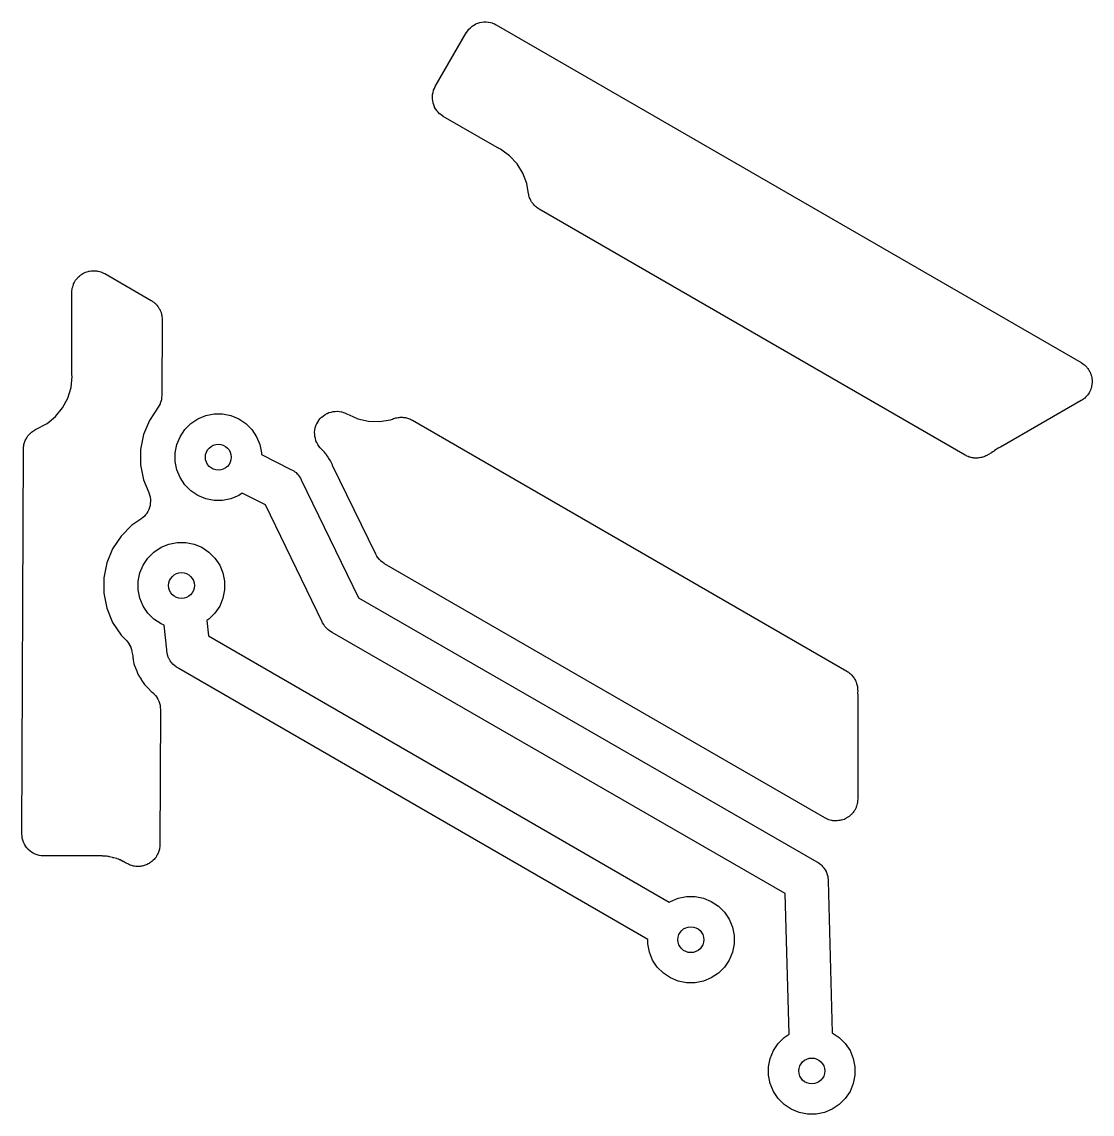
# Model space of a CAD drawing. Extents: x 3.53 to 7.52, y -4.86 to -3.59.
# Drawn here: x 7.277 to 7.521, y -4.3567 to -4.1077 of the extents above; entities that cross this region are included whole.
import ezdxf

# ---------------------------------------------------------------- set-up
doc = ezdxf.new("R2010")
doc.units = 0
doc.header["$MEASUREMENT"] = 0
doc.layers.add('BLACK', color=7, linetype='CONTINUOUS')

msp = doc.modelspace()

# ---------------------------------------------------------------- linework, layer by layer
at = {"layer": 'BLACK', "linetype": 'CONTINUOUS'}
for p, q in [((7.37836, -4.11018), (7.37864, -4.10979)), ((7.37864, -4.10979), (7.37891, -4.10942)), ((7.37891, -4.10942), (7.37893, -4.1094)), ((7.37893, -4.1094), (7.37894, -4.10939)), ((7.37894, -4.10939), (7.37928, -4.10907)), ((7.37928, -4.10907), (7.37963, -4.10875)), ((7.37963, -4.10875), (7.37964, -4.10874)), ((7.37964, -4.10874), (7.37966, -4.10873)), ((7.37966, -4.10873), (7.38006, -4.10849)), ((7.38006, -4.10849), (7.38046, -4.10824)), ((7.38046, -4.10824), (7.38048, -4.10824)), ((7.38048, -4.10824), (7.38049, -4.10823)), ((7.38049, -4.10823), (7.38093, -4.10807)), ((7.38093, -4.10807), (7.38138, -4.1079)), ((7.38138, -4.1079), (7.38139, -4.1079)), ((7.38139, -4.1079), (7.38141, -4.10789)), ((7.38141, -4.10789), (7.38187, -4.10782)), ((7.38187, -4.10782), (7.38234, -4.10775)), ((7.38234, -4.10775), (7.38236, -4.10775)), ((7.38236, -4.10775), (7.38237, -4.10774)), ((7.38237, -4.10774), (7.38284, -4.10776)), ((7.38284, -4.10776), (7.38331, -4.10778)), ((7.38331, -4.10778), (7.38333, -4.10778)), ((7.38333, -4.10778), (7.38335, -4.10778)), ((7.38335, -4.10778), (7.38381, -4.1079)), ((7.38381, -4.1079), (7.38426, -4.108)), ((7.38426, -4.108), (7.38428, -4.10801)), ((7.38428, -4.10801), (7.3843, -4.10801)), ((7.3843, -4.10801), (7.38472, -4.10821)), ((7.38472, -4.10821), (7.38515, -4.10841)), ((7.38515, -4.10841), (7.51852, -4.18541)), ((7.37125, -4.12248), (7.37832, -4.11024)), ((7.37832, -4.11024), (7.37834, -4.11021)), ((7.37834, -4.1102), (7.37836, -4.11018)), ((7.37834, -4.11021), (7.37834, -4.1102)), ((7.37834, -4.11021), (7.37834, -4.11021)), ((7.37106, -4.12291), (7.37125, -4.12248)), ((7.37059, -4.12526), (7.37061, -4.12479)), ((7.37061, -4.12479), (7.37063, -4.12432)), ((7.37063, -4.12428), (7.37074, -4.12382)), ((7.37063, -4.1243), (7.37063, -4.12428)), ((7.37063, -4.12432), (7.37063, -4.1243)), ((7.37074, -4.12382), (7.37085, -4.12337)), ((7.37085, -4.12337), (7.37086, -4.12335)), ((7.37086, -4.12333), (7.37106, -4.12291)), ((7.37086, -4.12335), (7.37086, -4.12333)), ((7.37059, -4.12528), (7.37059, -4.12526)), ((7.37059, -4.12529), (7.37059, -4.12528)), ((7.37067, -4.12576), (7.37059, -4.12529)), ((7.37074, -4.12622), (7.37067, -4.12576)), ((7.37075, -4.12624), (7.37074, -4.12622)), ((7.37075, -4.12626), (7.37075, -4.12624)), ((7.37091, -4.12669), (7.37075, -4.12626)), ((7.37107, -4.12714), (7.37091, -4.12669)), ((7.37108, -4.12715), (7.37107, -4.12714)), ((7.37109, -4.12717), (7.37108, -4.12715)), ((7.37134, -4.12757), (7.37109, -4.12717)), ((7.37158, -4.12797), (7.37134, -4.12757)), ((7.37159, -4.12799), (7.37158, -4.12797)), ((7.3716, -4.128), (7.37159, -4.12799)), ((7.37192, -4.12835), (7.3716, -4.128)), ((7.37224, -4.12869), (7.37192, -4.12835)), ((7.37225, -4.12871), (7.37224, -4.12869)), ((7.37226, -4.12872), (7.37225, -4.12871)), ((7.37264, -4.12899), (7.37226, -4.12872)), ((7.37302, -4.12927), (7.37264, -4.12899)), ((7.37305, -4.12929), (7.37302, -4.12927)), ((7.37308, -4.12931), (7.37305, -4.12929)), ((7.37305, -4.12929), (7.37305, -4.12929)), ((7.37305, -4.12929), (7.37305, -4.12929)), ((7.38535, -4.13639), (7.37308, -4.12931)), ((7.38554, -4.13648), (7.38535, -4.13639)), ((7.38572, -4.13658), (7.38554, -4.13648)), ((7.38578, -4.13661), (7.38572, -4.13658)), ((7.38613, -4.13677), (7.38578, -4.13661)), ((7.38645, -4.137), (7.38613, -4.13677)), ((7.38818, -4.13824), (7.38645, -4.137)), ((7.38645, -4.137), (7.38645, -4.137)), ((7.38645, -4.137), (7.38645, -4.137)), ((7.38991, -4.14008), (7.38818, -4.13824)), ((7.39124, -4.14222), (7.38991, -4.14008)), ((7.39212, -4.14458), (7.39124, -4.14222)), ((7.39251, -4.14691), (7.39212, -4.14458)), ((7.39257, -4.14712), (7.39251, -4.14691)), ((7.3926, -4.14734), (7.39257, -4.14712)), ((7.39269, -4.14759), (7.3926, -4.14734)), ((7.39276, -4.14785), (7.39269, -4.14759)), ((7.39286, -4.14805), (7.39276, -4.14785)), ((7.39293, -4.14826), (7.39286, -4.14805)), ((7.39307, -4.14849), (7.39293, -4.14826)), ((7.39319, -4.14873), (7.39307, -4.14849)), ((7.39333, -4.1489), (7.39319, -4.14873)), ((7.39344, -4.14909), (7.39333, -4.1489)), ((7.39362, -4.14929), (7.39344, -4.14909)), ((7.39378, -4.1495), (7.39362, -4.14929)), ((7.39395, -4.14965), (7.39378, -4.1495)), ((7.3941, -4.14981), (7.39395, -4.14965)), ((7.39431, -4.14997), (7.3941, -4.14981)), ((7.39452, -4.15015), (7.39431, -4.14997)), ((7.39471, -4.15026), (7.39452, -4.15015)), ((7.39488, -4.15039), (7.39471, -4.15026)), ((7.39494, -4.15043), (7.39488, -4.15039)), ((7.49209, -4.20651), (7.39494, -4.15043)), ((7.29119, -4.16495), (7.29136, -4.16489)), ((7.29136, -4.16489), (7.29151, -4.16481)), ((7.29151, -4.16481), (7.29181, -4.16472)), ((7.29181, -4.16472), (7.29211, -4.16461)), ((7.29211, -4.16461), (7.29228, -4.16458)), ((7.29228, -4.16458), (7.29245, -4.16453)), ((7.29245, -4.16453), (7.29276, -4.16451)), ((7.29276, -4.16451), (7.29307, -4.16446)), ((7.29307, -4.16446), (7.29325, -4.16446)), ((7.29325, -4.16446), (7.29342, -4.16445)), ((7.29342, -4.16445), (7.29373, -4.16448)), ((7.29373, -4.16448), (7.29405, -4.16449)), ((7.29405, -4.16449), (7.29422, -4.16453)), ((7.29422, -4.16453), (7.29439, -4.16455)), ((7.29439, -4.16455), (7.29469, -4.16464)), ((7.29469, -4.16464), (7.295, -4.16471)), ((7.295, -4.16471), (7.29516, -4.16478)), ((7.29516, -4.16478), (7.29532, -4.16484)), ((7.29532, -4.16484), (7.2956, -4.16499)), ((7.28879, -4.16748), (7.28894, -4.1672)), ((7.28894, -4.1672), (7.28907, -4.16691)), ((7.28907, -4.16691), (7.28918, -4.16677)), ((7.28918, -4.16677), (7.28926, -4.16662)), ((7.28926, -4.16662), (7.28946, -4.16638)), ((7.28946, -4.16638), (7.28965, -4.16613)), ((7.28965, -4.16613), (7.28978, -4.16601)), ((7.28978, -4.16601), (7.28989, -4.16587)), ((7.28989, -4.16587), (7.29013, -4.16568)), ((7.29013, -4.16568), (7.29036, -4.16546)), ((7.29036, -4.16546), (7.29051, -4.16537)), ((7.29051, -4.16537), (7.29065, -4.16526)), ((7.29065, -4.16526), (7.29093, -4.16512)), ((7.29093, -4.16512), (7.29119, -4.16495)), ((7.2956, -4.16499), (7.29589, -4.16512)), ((7.29589, -4.16512), (7.30649, -4.17124)), ((7.28839, -4.16938), (7.28842, -4.16906)), ((7.28839, -4.16945), (7.28839, -4.16938)), ((7.28839, -4.18771), (7.28839, -4.16945)), ((7.28842, -4.16906), (7.28843, -4.16875)), ((7.28843, -4.16875), (7.28848, -4.16858)), ((7.28848, -4.16858), (7.2885, -4.16841)), ((7.2885, -4.16841), (7.28859, -4.16811)), ((7.28859, -4.16811), (7.28866, -4.1678)), ((7.28866, -4.1678), (7.28874, -4.16764)), ((7.28874, -4.16764), (7.28879, -4.16748)), ((7.30649, -4.17124), (7.30656, -4.17128)), ((7.30656, -4.17128), (7.30668, -4.17137)), ((7.30668, -4.17137), (7.30681, -4.17144)), ((7.30681, -4.17144), (7.30707, -4.17165)), ((7.30707, -4.17165), (7.30734, -4.17185)), ((7.30734, -4.17185), (7.30744, -4.17197)), ((7.30744, -4.17197), (7.30756, -4.17206)), ((7.30756, -4.17206), (7.30777, -4.17233)), ((7.30777, -4.17233), (7.308, -4.17258)), ((7.308, -4.17258), (7.30808, -4.1727)), ((7.30808, -4.1727), (7.30817, -4.17282)), ((7.30817, -4.17282), (7.30833, -4.17312)), ((7.30833, -4.17312), (7.3085, -4.17341)), ((7.3085, -4.17341), (7.30856, -4.17355)), ((7.30856, -4.17355), (7.30863, -4.17369)), ((7.30863, -4.17369), (7.30872, -4.17401)), ((7.30872, -4.17401), (7.30884, -4.17433)), ((7.30884, -4.17433), (7.30886, -4.17448)), ((7.30886, -4.17448), (7.3089, -4.17462)), ((7.3089, -4.17462), (7.30894, -4.17496)), ((7.30899, -4.17559), (7.30892, -4.19283)), ((7.30894, -4.17496), (7.30899, -4.17529)), ((7.30899, -4.17529), (7.30898, -4.17544)), ((7.30898, -4.17544), (7.30899, -4.17559)), ((7.51852, -4.18541), (7.51858, -4.18544)), ((7.51858, -4.18544), (7.51884, -4.18563)), ((7.51884, -4.18563), (7.5191, -4.1858)), ((7.5191, -4.1858), (7.51923, -4.18592)), ((7.51923, -4.18592), (7.51937, -4.18602)), ((7.51937, -4.18602), (7.51958, -4.18625)), ((7.51958, -4.18625), (7.51981, -4.18647)), ((7.51981, -4.18647), (7.51991, -4.18661)), ((7.51991, -4.18661), (7.52003, -4.18674)), ((7.52003, -4.18674), (7.52019, -4.18701)), ((7.52019, -4.18701), (7.52037, -4.18727)), ((7.52037, -4.18727), (7.52044, -4.18743)), ((7.2882, -4.19109), (7.28845, -4.18858)), ((7.28841, -4.18792), (7.28839, -4.18771)), ((7.2884, -4.18813), (7.28841, -4.18792)), ((7.28841, -4.1882), (7.2884, -4.18813)), ((7.28845, -4.18858), (7.28841, -4.1882)), ((7.52044, -4.18743), (7.52053, -4.18758)), ((7.52053, -4.18758), (7.52064, -4.18787)), ((7.52064, -4.18787), (7.52077, -4.18816)), ((7.52077, -4.18816), (7.52081, -4.18833)), ((7.52081, -4.18833), (7.52087, -4.18849)), ((7.52087, -4.18849), (7.52091, -4.1888)), ((7.52091, -4.1888), (7.52098, -4.18911)), ((7.52098, -4.18911), (7.52099, -4.18929)), ((7.52099, -4.18929), (7.52102, -4.18946)), ((7.52102, -4.18946), (7.521, -4.18977)), ((7.521, -4.18977), (7.52101, -4.19009)), ((7.28747, -4.1935), (7.2882, -4.19109)), ((7.52034, -4.19227), (7.52015, -4.19252)), ((7.52041, -4.19211), (7.52034, -4.19227)), ((7.5205, -4.19196), (7.52041, -4.19211)), ((7.52061, -4.19167), (7.5205, -4.19196)), ((7.52075, -4.19138), (7.52061, -4.19167)), ((7.52079, -4.19121), (7.52075, -4.19138)), ((7.52085, -4.19105), (7.52079, -4.19121)), ((7.5209, -4.19074), (7.52085, -4.19105)), ((7.52098, -4.19043), (7.5209, -4.19074)), ((7.52101, -4.19009), (7.52098, -4.19026)), ((7.52098, -4.19026), (7.52098, -4.19043)), ((7.28628, -4.19573), (7.28747, -4.1935)), ((7.30851, -4.19479), (7.30829, -4.19519)), ((7.30852, -4.19476), (7.30851, -4.19479)), ((7.30854, -4.19472), (7.30852, -4.19476)), ((7.30867, -4.19429), (7.30854, -4.19472)), ((7.30881, -4.19386), (7.30867, -4.19429)), ((7.30882, -4.19379), (7.30881, -4.19383)), ((7.30881, -4.19383), (7.30881, -4.19386)), ((7.30887, -4.19334), (7.30882, -4.19379)), ((7.30892, -4.1929), (7.30887, -4.19334)), ((7.30892, -4.19283), (7.30892, -4.1929)), ((7.51852, -4.19407), (7.50015, -4.20467)), ((7.51878, -4.19389), (7.51852, -4.19407)), ((7.51905, -4.19372), (7.51878, -4.19389)), ((7.51918, -4.1936), (7.51905, -4.19372)), ((7.51932, -4.1935), (7.51918, -4.1936)), ((7.51953, -4.19327), (7.51932, -4.1935)), ((7.51976, -4.19306), (7.51953, -4.19327)), ((7.51987, -4.19292), (7.51976, -4.19306)), ((7.51999, -4.19279), (7.51987, -4.19292)), ((7.52015, -4.19252), (7.51999, -4.19279)), ((7.28468, -4.19767), (7.28628, -4.19573)), ((7.30808, -4.19558), (7.30608, -4.19856)), ((7.30829, -4.19519), (7.30808, -4.19558)), ((7.31891, -4.19749), (7.32082, -4.19711)), ((7.32082, -4.19711), (7.32275, -4.19711)), ((7.32275, -4.19711), (7.32466, -4.19749)), ((7.34575, -4.19752), (7.34612, -4.19724)), ((7.34612, -4.19724), (7.34613, -4.19723)), ((7.34613, -4.19723), (7.34615, -4.19722)), ((7.34615, -4.19722), (7.34657, -4.19702)), ((7.34657, -4.19702), (7.347, -4.19681)), ((7.347, -4.19681), (7.34701, -4.19681)), ((7.34701, -4.19681), (7.34703, -4.1968)), ((7.34703, -4.1968), (7.34749, -4.19668)), ((7.34749, -4.19668), (7.34794, -4.19656)), ((7.34794, -4.19656), (7.34796, -4.19656)), ((7.34796, -4.19656), (7.34797, -4.19656)), ((7.34797, -4.19656), (7.34844, -4.19653)), ((7.34844, -4.19653), (7.34891, -4.1965)), ((7.34891, -4.1965), (7.34893, -4.1965)), ((7.34893, -4.1965), (7.34895, -4.1965)), ((7.34895, -4.1965), (7.34941, -4.19657)), ((7.34941, -4.19657), (7.34988, -4.19663)), ((7.34988, -4.19663), (7.3499, -4.19664)), ((7.3499, -4.19664), (7.34991, -4.19664)), ((7.34991, -4.19664), (7.35036, -4.19679)), ((7.35036, -4.19679), (7.35081, -4.19695)), ((7.35081, -4.19695), (7.35082, -4.19695)), ((7.35082, -4.19695), (7.35083, -4.19696)), ((7.35083, -4.19696), (7.35087, -4.19698)), ((7.35087, -4.19698), (7.35162, -4.19732)), ((7.28014, -4.20066), (7.28273, -4.19927)), ((7.28273, -4.19927), (7.28468, -4.19767)), ((7.30608, -4.19856), (7.30475, -4.20179)), ((7.31414, -4.20068), (7.31551, -4.19931)), ((7.31551, -4.19931), (7.31712, -4.19823)), ((7.31712, -4.19823), (7.31891, -4.19749)), ((7.32466, -4.19749), (7.32645, -4.19823)), ((7.32645, -4.19823), (7.32806, -4.19931)), ((7.32806, -4.19931), (7.32943, -4.20068)), ((7.34405, -4.19984), (7.3442, -4.1994)), ((7.3442, -4.1994), (7.34421, -4.19939)), ((7.34421, -4.19937), (7.34445, -4.19897)), ((7.34421, -4.19939), (7.34421, -4.19937)), ((7.34445, -4.19897), (7.34469, -4.19856)), ((7.34469, -4.19856), (7.3447, -4.19855)), ((7.3447, -4.19855), (7.34471, -4.19853)), ((7.34471, -4.19853), (7.34503, -4.19818)), ((7.34503, -4.19818), (7.34534, -4.19783)), ((7.34534, -4.19783), (7.34535, -4.19782)), ((7.34535, -4.19782), (7.34537, -4.19781)), ((7.34537, -4.19781), (7.34575, -4.19752)), ((7.35162, -4.19732), (7.35163, -4.19732)), ((7.35163, -4.19732), (7.35356, -4.1982)), ((7.35356, -4.1982), (7.35602, -4.19877)), ((7.35602, -4.19877), (7.35854, -4.19886)), ((7.35854, -4.19886), (7.36102, -4.19845)), ((7.36102, -4.19845), (7.36147, -4.19828)), ((7.36147, -4.19828), (7.36176, -4.19817)), ((7.36147, -4.19828), (7.36147, -4.19828)), ((7.36176, -4.19817), (7.36183, -4.19814)), ((7.36183, -4.19814), (7.36204, -4.19809)), ((7.36204, -4.19809), (7.36225, -4.19801)), ((7.36225, -4.19801), (7.36251, -4.19797)), ((7.36251, -4.19797), (7.36278, -4.1979)), ((7.36278, -4.1979), (7.363, -4.19789)), ((7.363, -4.19789), (7.36321, -4.19786)), ((7.36321, -4.19786), (7.36348, -4.19787)), ((7.36348, -4.19787), (7.36375, -4.19785)), ((7.36375, -4.19785), (7.36397, -4.19788)), ((7.36397, -4.19788), (7.36419, -4.19789)), ((7.36419, -4.19789), (7.36445, -4.19795)), ((7.36445, -4.19795), (7.36472, -4.19799)), ((7.36472, -4.19799), (7.36492, -4.19806)), ((7.36492, -4.19806), (7.36514, -4.19811)), ((7.36514, -4.19811), (7.36538, -4.19823)), ((7.36538, -4.19823), (7.36564, -4.19831)), ((7.36564, -4.19831), (7.36583, -4.19843)), ((7.36583, -4.19843), (7.36603, -4.19852)), ((7.36603, -4.19852), (7.46506, -4.25569)), ((7.27826, -4.20228), (7.27839, -4.20212)), ((7.27839, -4.20212), (7.27851, -4.20194)), ((7.27851, -4.20194), (7.27871, -4.20175)), ((7.27871, -4.20175), (7.27889, -4.20153)), ((7.27889, -4.20153), (7.27905, -4.2014)), ((7.27905, -4.2014), (7.2792, -4.20125)), ((7.2792, -4.20125), (7.27943, -4.2011)), ((7.27943, -4.2011), (7.27965, -4.20093)), ((7.27965, -4.20093), (7.27984, -4.20083)), ((7.27984, -4.20083), (7.28002, -4.20071)), ((7.28002, -4.20071), (7.28014, -4.20066)), ((7.30475, -4.20179), (7.30407, -4.20521)), ((7.31306, -4.20229), (7.31414, -4.20068)), ((7.32943, -4.20068), (7.33051, -4.20229)), ((7.34374, -4.20125), (7.34381, -4.20078)), ((7.34374, -4.20127), (7.34374, -4.20125)), ((7.34374, -4.20129), (7.34374, -4.20127)), ((7.34377, -4.20176), (7.34374, -4.20129)), ((7.34379, -4.20223), (7.34377, -4.20176)), ((7.34379, -4.20224), (7.34379, -4.20223)), ((7.3438, -4.20226), (7.34379, -4.20224)), ((7.34391, -4.20272), (7.3438, -4.20226)), ((7.34381, -4.20078), (7.34388, -4.20032)), ((7.34388, -4.20031), (7.34389, -4.20029)), ((7.34388, -4.20032), (7.34388, -4.20031)), ((7.34389, -4.20029), (7.34405, -4.19984)), ((7.2774, -4.20461), (7.27745, -4.20434)), ((7.2774, -4.20482), (7.2774, -4.20461)), ((7.27745, -4.20434), (7.27748, -4.20406)), ((7.27748, -4.20406), (7.27755, -4.20386)), ((7.27755, -4.20386), (7.27759, -4.20365)), ((7.27759, -4.20365), (7.2777, -4.2034)), ((7.2777, -4.2034), (7.27778, -4.20313)), ((7.27778, -4.20313), (7.27789, -4.20295)), ((7.27789, -4.20295), (7.27797, -4.20275)), ((7.27797, -4.20275), (7.27812, -4.20252)), ((7.27812, -4.20252), (7.27826, -4.20228)), ((7.31194, -4.20599), (7.31232, -4.20408)), ((7.31232, -4.20408), (7.31306, -4.20229)), ((7.33051, -4.20229), (7.33125, -4.20408)), ((7.33125, -4.20408), (7.33163, -4.20599)), ((7.34403, -4.20318), (7.34391, -4.20272)), ((7.34403, -4.20319), (7.34403, -4.20318)), ((7.34404, -4.20321), (7.34403, -4.20319)), ((7.34424, -4.20363), (7.34404, -4.20321)), ((7.34444, -4.20406), (7.34424, -4.20363)), ((7.34445, -4.20407), (7.34444, -4.20406)), ((7.34446, -4.20409), (7.34445, -4.20407)), ((7.34474, -4.20446), (7.34446, -4.20409)), ((7.34502, -4.20484), (7.34474, -4.20446)), ((7.50009, -4.20471), (7.49976, -4.20485)), ((7.50015, -4.20467), (7.50009, -4.20471)), ((7.27699, -4.29281), (7.27737, -4.2051)), ((7.27737, -4.20503), (7.2774, -4.20482)), ((7.27737, -4.2051), (7.27737, -4.20503)), ((7.30407, -4.20521), (7.30407, -4.2087)), ((7.31194, -4.20792), (7.31194, -4.20599)), ((7.33163, -4.20599), (7.33163, -4.20637)), ((7.33163, -4.20637), (7.33835, -4.20974)), ((7.34504, -4.20487), (7.34502, -4.20484)), ((7.34507, -4.2049), (7.34504, -4.20487)), ((7.34504, -4.20487), (7.34504, -4.20487)), ((7.34504, -4.20487), (7.34504, -4.20487)), ((7.34521, -4.20505), (7.34507, -4.2049)), ((7.34531, -4.20514), (7.34521, -4.20505)), ((7.34539, -4.20524), (7.34531, -4.20514)), ((7.34544, -4.20528), (7.34539, -4.20524)), ((7.34593, -4.20575), (7.34544, -4.20528)), ((7.34599, -4.20583), (7.34593, -4.20575)), ((7.34618, -4.20605), (7.34599, -4.20583)), ((7.34635, -4.20628), (7.34618, -4.20605)), ((7.3464, -4.20633), (7.34635, -4.20628)), ((7.34647, -4.2064), (7.3464, -4.20633)), ((7.34682, -4.20698), (7.34647, -4.2064)), ((7.3469, -4.20708), (7.34682, -4.20698)), ((7.34696, -4.2072), (7.3469, -4.20708)), ((7.347, -4.20725), (7.34696, -4.2072)), ((7.34739, -4.20781), (7.347, -4.20725)), ((7.49229, -4.2066), (7.49209, -4.20651)), ((7.49248, -4.20672), (7.49229, -4.2066)), ((7.49273, -4.20681), (7.49248, -4.20672)), ((7.49298, -4.20692), (7.49273, -4.20681)), ((7.49319, -4.20697), (7.49298, -4.20692)), ((7.4934, -4.20704), (7.49319, -4.20697)), ((7.49367, -4.20708), (7.4934, -4.20704)), ((7.49393, -4.20714), (7.49367, -4.20708)), ((7.49415, -4.20715), (7.49393, -4.20714)), ((7.49437, -4.20718), (7.49415, -4.20715)), ((7.49463, -4.20716), (7.49437, -4.20718)), ((7.4949, -4.20717), (7.49463, -4.20716)), ((7.49512, -4.20714), (7.4949, -4.20717)), ((7.49534, -4.20713), (7.49512, -4.20714)), ((7.4956, -4.20706), (7.49534, -4.20713)), ((7.49586, -4.20702), (7.4956, -4.20706)), ((7.49607, -4.20694), (7.49586, -4.20702)), ((7.49629, -4.20689), (7.49607, -4.20694)), ((7.49653, -4.20677), (7.49629, -4.20689)), ((7.49678, -4.20668), (7.49653, -4.20677)), ((7.49697, -4.20656), (7.49678, -4.20668)), ((7.49717, -4.20647), (7.49697, -4.20656)), ((7.49723, -4.20643), (7.49717, -4.20647)), ((7.49804, -4.20593), (7.49723, -4.20643)), ((7.49814, -4.20585), (7.49804, -4.20593)), ((7.49825, -4.20578), (7.49814, -4.20585)), ((7.49831, -4.20574), (7.49825, -4.20578)), ((7.49835, -4.20572), (7.49831, -4.20574)), ((7.49864, -4.20555), (7.49835, -4.20572)), ((7.49868, -4.20552), (7.49864, -4.20555)), ((7.49872, -4.2055), (7.49868, -4.20552)), ((7.49878, -4.20547), (7.49872, -4.2055)), ((7.49976, -4.20485), (7.49878, -4.20547)), ((7.30407, -4.2087), (7.30475, -4.21212)), ((7.31232, -4.20983), (7.31194, -4.20792)), ((7.33835, -4.20974), (7.33872, -4.2099)), ((7.34779, -4.20869), (7.34739, -4.20781)), ((7.34781, -4.20873), (7.34779, -4.20869)), ((7.34782, -4.20878), (7.34781, -4.20873)), ((7.34785, -4.20884), (7.34782, -4.20878)), ((7.3577, -4.22908), (7.34785, -4.20884)), ((7.30475, -4.21212), (7.30596, -4.21504)), ((7.31306, -4.21162), (7.31232, -4.20983)), ((7.31414, -4.21323), (7.31306, -4.21162)), ((7.33872, -4.2099), (7.33898, -4.21009)), ((7.33898, -4.21009), (7.33925, -4.21027)), ((7.33925, -4.21027), (7.33937, -4.21038)), ((7.33937, -4.21038), (7.3395, -4.21047)), ((7.3395, -4.21047), (7.33972, -4.21071)), ((7.33972, -4.21071), (7.33996, -4.21093)), ((7.33996, -4.21093), (7.34005, -4.21107)), ((7.34005, -4.21107), (7.34016, -4.21119)), ((7.34016, -4.21119), (7.34033, -4.21146)), ((7.34033, -4.21146), (7.34052, -4.21172)), ((7.34052, -4.21172), (7.34068, -4.21209)), ((7.34068, -4.21209), (7.35377, -4.23901)), ((7.31551, -4.2146), (7.31414, -4.21323)), ((7.31712, -4.21568), (7.31551, -4.2146)), ((7.30596, -4.21504), (7.30597, -4.21506)), ((7.30597, -4.21506), (7.30597, -4.21507)), ((7.30597, -4.21507), (7.30597, -4.21507)), ((7.30597, -4.21507), (7.30598, -4.2151)), ((7.30598, -4.2151), (7.30611, -4.21555)), ((7.30611, -4.21555), (7.30625, -4.216)), ((7.30625, -4.216), (7.30625, -4.21602)), ((7.30625, -4.21602), (7.30625, -4.21604)), ((7.30625, -4.21604), (7.30629, -4.21651)), ((7.30634, -4.21701), (7.30628, -4.21748)), ((7.30629, -4.21651), (7.30634, -4.21697)), ((7.30634, -4.21697), (7.30633, -4.21699)), ((7.30633, -4.21699), (7.30634, -4.21701)), ((7.31891, -4.21642), (7.31712, -4.21568)), ((7.32082, -4.2168), (7.31891, -4.21642)), ((7.32275, -4.2168), (7.32082, -4.2168)), ((7.32466, -4.21642), (7.32275, -4.2168)), ((7.32645, -4.21568), (7.32466, -4.21642)), ((7.32721, -4.21517), (7.32645, -4.21568)), ((7.33253, -4.21783), (7.32721, -4.21517)), ((7.30571, -4.21933), (7.30549, -4.21974)), ((7.30594, -4.21891), (7.30571, -4.21933)), ((7.30595, -4.21888), (7.30594, -4.21889)), ((7.30594, -4.21889), (7.30594, -4.21891)), ((7.30609, -4.21843), (7.30595, -4.21888)), ((7.30623, -4.21798), (7.30609, -4.21843)), ((7.30624, -4.21794), (7.30623, -4.21796)), ((7.30623, -4.21796), (7.30623, -4.21798)), ((7.30628, -4.21748), (7.30624, -4.21794)), ((7.34548, -4.24447), (7.33253, -4.21783)), ((7.30411, -4.22111), (7.30209, -4.22246)), ((7.30447, -4.22081), (7.30411, -4.22111)), ((7.30484, -4.22052), (7.30447, -4.22081)), ((7.30485, -4.2205), (7.30484, -4.22052)), ((7.30487, -4.22049), (7.30485, -4.2205)), ((7.30516, -4.22013), (7.30487, -4.22049)), ((7.30547, -4.21977), (7.30516, -4.22013)), ((7.30548, -4.21975), (7.30547, -4.21977)), ((7.30549, -4.21974), (7.30548, -4.21975)), ((7.30209, -4.22246), (7.29962, -4.22493)), ((7.29962, -4.22493), (7.29769, -4.22783)), ((7.30872, -4.2275), (7.31051, -4.22676)), ((7.31051, -4.22676), (7.31242, -4.22638)), ((7.31242, -4.22638), (7.31436, -4.22638)), ((7.31436, -4.22638), (7.31626, -4.22676)), ((7.31626, -4.22676), (7.31805, -4.2275)), ((7.29769, -4.22783), (7.29635, -4.23105)), ((7.30574, -4.22995), (7.30711, -4.22858)), ((7.30711, -4.22858), (7.30872, -4.2275)), ((7.31805, -4.2275), (7.31966, -4.22858)), ((7.31966, -4.22858), (7.32103, -4.22995)), ((7.35794, -4.22949), (7.3577, -4.22908)), ((7.35819, -4.22989), (7.35794, -4.22949)), ((7.29635, -4.23105), (7.29567, -4.23448)), ((7.30392, -4.23335), (7.30466, -4.23156)), ((7.30466, -4.23156), (7.30574, -4.22995)), ((7.32103, -4.22995), (7.32211, -4.23156)), ((7.32211, -4.23156), (7.32285, -4.23335)), ((7.3582, -4.2299), (7.35819, -4.22989)), ((7.35821, -4.22992), (7.3582, -4.2299)), ((7.35852, -4.23026), (7.35821, -4.22992)), ((7.35885, -4.23061), (7.35852, -4.23026)), ((7.35886, -4.23062), (7.35885, -4.23061)), ((7.35887, -4.23063), (7.35886, -4.23062)), ((7.35925, -4.23091), (7.35887, -4.23063)), ((7.35963, -4.23119), (7.35925, -4.23091)), ((7.35966, -4.23121), (7.35963, -4.23119)), ((7.35969, -4.23123), (7.35966, -4.23121)), ((7.35966, -4.23121), (7.35966, -4.23121)), ((7.35966, -4.23121), (7.35966, -4.23121)), ((7.46008, -4.28919), (7.35969, -4.23123)), ((7.29567, -4.23448), (7.29567, -4.23797)), ((7.30354, -4.23525), (7.30392, -4.23335)), ((7.32285, -4.23335), (7.32323, -4.23525)), ((7.30354, -4.23719), (7.30354, -4.23525)), ((7.32323, -4.23525), (7.32323, -4.23719)), ((7.29567, -4.23797), (7.29635, -4.24139)), ((7.30392, -4.23909), (7.30354, -4.23719)), ((7.30466, -4.24088), (7.30392, -4.23909)), ((7.32285, -4.23909), (7.32211, -4.24088)), ((7.32323, -4.23719), (7.32285, -4.23909)), ((7.35377, -4.23901), (7.45824, -4.29921)), ((7.29635, -4.24139), (7.29769, -4.24461)), ((7.30574, -4.24249), (7.30466, -4.24088)), ((7.32211, -4.24088), (7.32103, -4.24249)), ((7.30711, -4.24387), (7.30574, -4.24249)), ((7.30872, -4.24494), (7.30711, -4.24387)), ((7.31966, -4.24387), (7.3192, -4.24417)), ((7.3192, -4.24417), (7.31958, -4.24766)), ((7.32103, -4.24249), (7.31966, -4.24387)), ((7.34557, -4.24471), (7.34548, -4.24447)), ((7.29769, -4.24461), (7.29962, -4.24751)), ((7.30942, -4.24523), (7.30872, -4.24494)), ((7.31003, -4.25085), (7.30942, -4.24523)), ((7.34581, -4.2451), (7.34557, -4.24471)), ((7.34606, -4.24551), (7.34581, -4.2451)), ((7.34607, -4.24552), (7.34606, -4.24551)), ((7.34608, -4.24553), (7.34607, -4.24552)), ((7.3464, -4.24587), (7.34608, -4.24553)), ((7.34672, -4.24622), (7.3464, -4.24587)), ((7.34673, -4.24623), (7.34672, -4.24622)), ((7.34674, -4.24624), (7.34673, -4.24623)), ((7.34712, -4.24651), (7.34674, -4.24624)), ((7.3475, -4.24679), (7.34712, -4.24651)), ((7.34774, -4.2469), (7.3475, -4.24679)), ((7.45106, -4.30643), (7.34774, -4.2469)), ((7.29962, -4.24751), (7.3007, -4.24859)), ((7.3007, -4.24859), (7.30075, -4.24864)), ((7.30075, -4.24864), (7.30079, -4.24868)), ((7.30079, -4.24868), (7.30083, -4.24872)), ((7.30083, -4.24872), (7.30109, -4.24907)), ((7.30109, -4.24907), (7.30136, -4.2494)), ((7.30136, -4.2494), (7.30139, -4.24945)), ((7.30139, -4.24945), (7.30142, -4.2495)), ((7.30142, -4.2495), (7.30161, -4.24989)), ((7.31958, -4.24766), (7.42459, -4.30839)), ((7.30161, -4.24989), (7.30181, -4.25027)), ((7.30181, -4.25027), (7.30182, -4.25032)), ((7.30182, -4.25032), (7.30185, -4.25037)), ((7.30185, -4.25037), (7.30196, -4.25079)), ((7.30196, -4.25079), (7.30208, -4.25121)), ((7.30208, -4.25121), (7.30209, -4.25126)), ((7.30209, -4.25126), (7.3021, -4.25132)), ((7.3021, -4.25132), (7.30226, -4.25227)), ((7.31003, -4.25099), (7.31003, -4.25085)), ((7.31008, -4.25133), (7.31003, -4.25099)), ((7.31009, -4.25144), (7.31008, -4.25133)), ((7.31012, -4.25157), (7.31009, -4.25144)), ((7.31018, -4.25194), (7.31012, -4.25157)), ((7.31022, -4.25205), (7.31018, -4.25194)), ((7.31024, -4.25215), (7.31022, -4.25205)), ((7.30226, -4.25227), (7.30227, -4.25233)), ((7.30227, -4.25233), (7.30227, -4.25244)), ((7.30227, -4.25244), (7.30229, -4.25253)), ((7.30229, -4.25253), (7.30231, -4.25268)), ((7.30231, -4.25268), (7.30236, -4.25291)), ((7.30236, -4.25291), (7.30237, -4.25298)), ((7.30237, -4.25298), (7.30238, -4.25306)), ((7.30238, -4.25306), (7.3024, -4.25313)), ((7.3024, -4.25313), (7.30255, -4.25403)), ((7.30255, -4.25403), (7.30261, -4.25429)), ((7.30261, -4.25429), (7.30266, -4.25444)), ((7.30266, -4.25444), (7.30304, -4.25533)), ((7.31039, -4.2525), (7.31024, -4.25215)), ((7.31052, -4.25285), (7.31039, -4.2525)), ((7.31058, -4.25294), (7.31052, -4.25285)), ((7.31062, -4.25304), (7.31058, -4.25294)), ((7.31084, -4.25336), (7.31062, -4.25304)), ((7.31104, -4.25367), (7.31084, -4.25336)), ((7.31111, -4.25375), (7.31104, -4.25367)), ((7.31117, -4.25384), (7.31111, -4.25375)), ((7.31144, -4.25411), (7.31117, -4.25384)), ((7.3117, -4.25438), (7.31144, -4.25411)), ((7.31179, -4.25445), (7.3117, -4.25438)), ((7.31186, -4.25452), (7.31179, -4.25445)), ((7.31218, -4.25473), (7.31186, -4.25452)), ((7.30304, -4.25533), (7.30306, -4.25539)), ((7.30306, -4.25539), (7.30309, -4.25546)), ((7.30309, -4.25546), (7.30312, -4.25553)), ((7.30312, -4.25553), (7.30344, -4.25639)), ((7.30344, -4.25639), (7.30356, -4.25663)), ((7.30356, -4.25663), (7.30363, -4.25677)), ((7.30363, -4.25677), (7.30418, -4.25756)), ((7.31229, -4.25481), (7.31218, -4.25473)), ((7.31238, -4.25486), (7.31229, -4.25481)), ((7.31268, -4.25505), (7.31238, -4.25486)), ((7.3128, -4.2551), (7.31268, -4.25505)), ((7.41969, -4.31692), (7.3128, -4.2551)), ((7.46506, -4.25569), (7.46512, -4.25573)), ((7.46512, -4.25573), (7.4653, -4.25586)), ((7.4653, -4.25586), (7.46549, -4.25597)), ((7.46549, -4.25597), (7.46569, -4.25615)), ((7.46569, -4.25615), (7.46591, -4.25631)), ((7.46591, -4.25631), (7.46606, -4.25647)), ((7.46606, -4.25647), (7.46622, -4.25662)), ((7.46622, -4.25662), (7.46638, -4.25683)), ((7.46638, -4.25683), (7.46656, -4.25703)), ((7.46656, -4.25703), (7.46668, -4.25722)), ((7.30418, -4.25756), (7.30421, -4.25762)), ((7.30421, -4.25762), (7.30425, -4.25769)), ((7.30425, -4.25769), (7.3043, -4.25775)), ((7.3043, -4.25775), (7.30478, -4.25852)), ((7.30478, -4.25852), (7.30494, -4.25874)), ((7.30494, -4.25874), (7.30504, -4.25886)), ((7.30504, -4.25886), (7.30573, -4.25954)), ((7.46668, -4.25722), (7.46681, -4.2574)), ((7.46681, -4.2574), (7.46693, -4.25764)), ((7.46693, -4.25764), (7.46707, -4.25786)), ((7.46707, -4.25786), (7.46715, -4.25807)), ((7.46715, -4.25807), (7.46724, -4.25827)), ((7.46724, -4.25827), (7.46731, -4.25853)), ((7.46731, -4.25853), (7.4674, -4.25878)), ((7.4674, -4.25878), (7.46744, -4.259)), ((7.46744, -4.259), (7.46749, -4.25921)), ((7.46749, -4.25921), (7.46751, -4.25948)), ((7.46751, -4.25948), (7.46755, -4.25975)), ((7.30573, -4.25954), (7.30578, -4.25958)), ((7.30578, -4.25958), (7.30583, -4.25964)), ((7.30583, -4.25964), (7.30588, -4.25969)), ((7.30588, -4.25969), (7.30651, -4.26036)), ((7.30651, -4.26036), (7.30671, -4.26054)), ((7.30671, -4.26054), (7.30698, -4.26076)), ((7.30698, -4.26076), (7.30711, -4.26088)), ((7.30711, -4.26088), (7.30716, -4.26093)), ((7.30716, -4.26093), (7.30716, -4.26094)), ((7.30716, -4.26094), (7.30717, -4.26095)), ((7.30717, -4.26095), (7.30747, -4.26131)), ((7.30747, -4.26131), (7.30777, -4.26169)), ((7.30777, -4.26169), (7.30778, -4.2617)), ((7.30778, -4.2617), (7.30778, -4.26171)), ((7.30778, -4.26171), (7.308, -4.26212)), ((7.46755, -4.25975), (7.46754, -4.25997)), ((7.46754, -4.25997), (7.46756, -4.26019)), ((7.46756, -4.26019), (7.46754, -4.26064)), ((7.46754, -4.26064), (7.46755, -4.26072)), ((7.46755, -4.26072), (7.46758, -4.26109)), ((7.46758, -4.26109), (7.46758, -4.28486)), ((7.308, -4.26212), (7.30823, -4.26255)), ((7.30823, -4.26255), (7.30823, -4.26256)), ((7.30823, -4.26256), (7.30824, -4.26257)), ((7.30824, -4.26257), (7.30837, -4.26302)), ((7.30837, -4.26302), (7.30851, -4.26349)), ((7.30861, -4.26448), (7.30847, -4.29527)), ((7.30851, -4.26349), (7.30851, -4.2635)), ((7.30851, -4.2635), (7.30852, -4.26351)), ((7.30852, -4.26351), (7.30856, -4.26398)), ((7.30856, -4.26398), (7.30861, -4.26446)), ((7.30861, -4.26446), (7.30861, -4.26447)), ((7.30861, -4.26447), (7.30861, -4.26448)), ((7.46718, -4.28683), (7.46703, -4.2871)), ((7.46723, -4.28666), (7.46718, -4.28683)), ((7.46731, -4.2865), (7.46723, -4.28666)), ((7.46738, -4.2862), (7.46731, -4.2865)), ((7.46747, -4.2859), (7.46738, -4.2862)), ((7.46749, -4.28573), (7.46747, -4.2859)), ((7.46753, -4.28556), (7.46749, -4.28573)), ((7.46755, -4.28524), (7.46753, -4.28556)), ((7.46758, -4.28493), (7.46755, -4.28524)), ((7.46758, -4.28486), (7.46758, -4.28493)), ((7.46037, -4.28932), (7.46008, -4.28919)), ((7.46065, -4.28947), (7.46037, -4.28932)), ((7.46478, -4.28935), (7.46461, -4.28941)), ((7.46504, -4.28919), (7.46478, -4.28935)), ((7.46532, -4.28904), (7.46504, -4.28919)), ((7.46546, -4.28893), (7.46532, -4.28904)), ((7.46561, -4.28884), (7.46546, -4.28893)), ((7.46584, -4.28863), (7.46561, -4.28884)), ((7.46608, -4.28843), (7.46584, -4.28863)), ((7.46619, -4.2883), (7.46608, -4.28843)), ((7.46632, -4.28818), (7.46619, -4.2883)), ((7.46651, -4.28792), (7.46632, -4.28818)), ((7.46671, -4.28768), (7.46651, -4.28792)), ((7.46679, -4.28753), (7.46671, -4.28768)), ((7.4669, -4.28739), (7.46679, -4.28753)), ((7.46703, -4.2871), (7.4669, -4.28739)), ((7.46081, -4.28952), (7.46065, -4.28947)), ((7.46097, -4.28959), (7.46081, -4.28952)), ((7.46128, -4.28966), (7.46097, -4.28959)), ((7.46158, -4.28976), (7.46128, -4.28966)), ((7.46175, -4.28978), (7.46158, -4.28976)), ((7.46192, -4.28982), (7.46175, -4.28978)), ((7.46224, -4.28983), (7.46192, -4.28982)), ((7.46255, -4.28986), (7.46224, -4.28983)), ((7.46272, -4.28984), (7.46255, -4.28986)), ((7.4629, -4.28985), (7.46272, -4.28984)), ((7.46321, -4.2898), (7.4629, -4.28985)), ((7.46352, -4.28977), (7.46321, -4.2898)), ((7.46369, -4.28972), (7.46352, -4.28977)), ((7.46386, -4.28969), (7.46369, -4.28972)), ((7.46416, -4.28958), (7.46386, -4.28969)), ((7.46446, -4.2895), (7.46416, -4.28958)), ((7.46461, -4.28941), (7.46446, -4.2895)), ((7.27703, -4.2933), (7.27699, -4.29281)), ((7.27708, -4.29377), (7.27703, -4.2933)), ((7.27708, -4.29378), (7.27708, -4.29377)), ((7.27721, -4.29424), (7.27708, -4.29378)), ((7.27708, -4.29378), (7.27708, -4.29378)), ((7.27735, -4.29471), (7.27721, -4.29424)), ((7.27736, -4.29472), (7.27735, -4.29471)), ((7.27735, -4.29471), (7.27735, -4.29471)), ((7.27758, -4.29514), (7.27736, -4.29472)), ((7.2778, -4.29557), (7.27758, -4.29514)), ((7.27781, -4.29558), (7.2778, -4.29557)), ((7.27811, -4.29596), (7.27781, -4.29558)), ((7.27781, -4.29558), (7.27781, -4.29558)), ((7.27841, -4.29633), (7.27811, -4.29596)), ((7.27842, -4.29634), (7.27841, -4.29633)), ((7.2788, -4.29665), (7.27842, -4.29634)), ((7.27842, -4.29634), (7.27842, -4.29634)), ((7.27916, -4.29696), (7.2788, -4.29665)), ((7.30825, -4.29673), (7.30814, -4.29698)), ((7.30829, -4.29652), (7.30825, -4.29673)), ((7.30836, -4.29631), (7.30829, -4.29652)), ((7.30839, -4.29604), (7.30836, -4.29631)), ((7.30844, -4.29578), (7.30839, -4.29604)), ((7.30845, -4.29556), (7.30844, -4.29578)), ((7.30847, -4.29534), (7.30845, -4.29556)), ((7.30847, -4.29527), (7.30847, -4.29534)), ((7.27917, -4.29696), (7.27916, -4.29696)), ((7.27917, -4.29697), (7.27917, -4.29696)), ((7.2796, -4.2972), (7.27917, -4.29697)), ((7.28002, -4.29743), (7.2796, -4.2972)), ((7.28003, -4.29744), (7.28002, -4.29743)), ((7.28002, -4.29743), (7.28002, -4.29743)), ((7.28049, -4.29758), (7.28003, -4.29744)), ((7.28095, -4.29773), (7.28049, -4.29758)), ((7.28096, -4.29773), (7.28095, -4.29773)), ((7.28095, -4.29773), (7.28095, -4.29773)), ((7.28143, -4.29778), (7.28096, -4.29773)), ((7.28192, -4.29783), (7.28143, -4.29778)), ((7.28193, -4.29783), (7.28192, -4.29783)), ((7.28199, -4.29783), (7.28193, -4.29783)), ((7.28193, -4.29783), (7.28193, -4.29783)), ((7.28193, -4.29783), (7.28193, -4.29783)), ((7.29305, -4.29783), (7.28199, -4.29783)), ((7.29342, -4.2978), (7.29305, -4.29783)), ((7.29349, -4.29779), (7.29342, -4.2978)), ((7.29463, -4.29783), (7.29349, -4.29779)), ((7.29468, -4.29783), (7.29463, -4.29783)), ((7.29473, -4.29783), (7.29468, -4.29783)), ((7.2948, -4.29783), (7.29473, -4.29783)), ((7.29513, -4.29783), (7.2948, -4.29783)), ((7.29518, -4.29784), (7.29513, -4.29783)), ((7.29531, -4.29784), (7.29518, -4.29784)), ((7.29544, -4.29786), (7.29531, -4.29784)), ((7.29551, -4.29786), (7.29544, -4.29786)), ((7.29618, -4.29788), (7.29551, -4.29786)), ((7.29627, -4.2979), (7.29618, -4.29788)), ((7.29656, -4.29794), (7.29627, -4.2979)), ((7.29685, -4.298), (7.29656, -4.29794)), ((7.29692, -4.29801), (7.29685, -4.298)), ((7.29701, -4.29802), (7.29692, -4.29801)), ((7.29766, -4.29822), (7.29701, -4.29802)), ((7.29779, -4.29824), (7.29766, -4.29822)), ((7.29791, -4.29828), (7.29779, -4.29824)), ((7.29798, -4.2983), (7.29791, -4.29828)), ((7.29864, -4.29845), (7.29798, -4.2983)), ((7.29872, -4.29849), (7.29864, -4.29845)), ((7.299, -4.29859), (7.29872, -4.29849)), ((7.29927, -4.2987), (7.299, -4.29859)), ((7.29934, -4.29872), (7.29927, -4.2987)), ((7.29943, -4.29875), (7.29934, -4.29872)), ((7.30002, -4.29907), (7.29943, -4.29875)), ((7.30014, -4.29912), (7.30002, -4.29907)), ((7.30025, -4.29919), (7.30014, -4.29912)), ((7.30032, -4.29922), (7.30025, -4.29919)), ((7.30036, -4.29923), (7.30032, -4.29922)), ((7.30065, -4.2994), (7.30036, -4.29923)), ((7.3064, -4.29927), (7.30619, -4.29944)), ((7.30662, -4.29913), (7.3064, -4.29927)), ((7.30678, -4.29897), (7.30662, -4.29913)), ((7.30696, -4.29883), (7.30678, -4.29897)), ((7.30713, -4.29863), (7.30696, -4.29883)), ((7.30732, -4.29844), (7.30713, -4.29863)), ((7.30744, -4.29826), (7.30732, -4.29844)), ((7.30759, -4.29809), (7.30744, -4.29826)), ((7.30772, -4.29785), (7.30759, -4.29809)), ((7.30787, -4.29763), (7.30772, -4.29785)), ((7.30795, -4.29743), (7.30787, -4.29763)), ((7.30806, -4.29723), (7.30795, -4.29743)), ((7.30814, -4.29698), (7.30806, -4.29723)), ((7.45824, -4.29921), (7.45854, -4.29936)), ((7.45854, -4.29936), (7.45885, -4.2996)), ((7.30069, -4.29942), (7.30065, -4.2994)), ((7.30073, -4.29945), (7.30069, -4.29942)), ((7.30079, -4.29948), (7.30073, -4.29945)), ((7.30112, -4.29965), (7.30079, -4.29948)), ((7.30132, -4.29974), (7.30112, -4.29965)), ((7.30151, -4.29985), (7.30132, -4.29974)), ((7.30177, -4.29993), (7.30151, -4.29985)), ((7.30202, -4.30003), (7.30177, -4.29993)), ((7.30223, -4.30007), (7.30202, -4.30003)), ((7.30245, -4.30014), (7.30223, -4.30007)), ((7.30271, -4.30017), (7.30245, -4.30014)), ((7.30297, -4.30022), (7.30271, -4.30017)), ((7.3032, -4.30022), (7.30297, -4.30022)), ((7.30342, -4.30024), (7.3032, -4.30022)), ((7.30368, -4.30022), (7.30342, -4.30024)), ((7.30395, -4.30022), (7.30368, -4.30022)), ((7.30417, -4.30018), (7.30395, -4.30022)), ((7.30439, -4.30016), (7.30417, -4.30018)), ((7.30464, -4.30009), (7.30439, -4.30016)), ((7.30491, -4.30003), (7.30464, -4.30009)), ((7.30511, -4.29995), (7.30491, -4.30003)), ((7.30533, -4.29989), (7.30511, -4.29995)), ((7.30556, -4.29977), (7.30533, -4.29989)), ((7.30581, -4.29966), (7.30556, -4.29977)), ((7.30599, -4.29954), (7.30581, -4.29966)), ((7.30619, -4.29944), (7.30599, -4.29954)), ((7.45885, -4.2996), (7.45916, -4.29982)), ((7.45916, -4.29982), (7.45923, -4.29989)), ((7.45923, -4.29989), (7.45931, -4.29995)), ((7.45931, -4.29995), (7.45956, -4.30025)), ((7.45956, -4.30025), (7.45983, -4.30053)), ((7.45983, -4.30053), (7.45988, -4.30061)), ((7.45988, -4.30061), (7.45994, -4.30068)), ((7.45994, -4.30068), (7.46013, -4.30102)), ((7.46013, -4.30102), (7.46034, -4.30135)), ((7.46034, -4.30135), (7.46037, -4.30144)), ((7.46037, -4.30144), (7.46042, -4.30153)), ((7.46042, -4.30153), (7.46054, -4.3019)), ((7.46054, -4.3019), (7.46068, -4.30226)), ((7.46068, -4.30226), (7.4607, -4.30235)), ((7.4607, -4.30235), (7.46073, -4.30245)), ((7.46073, -4.30245), (7.46078, -4.30283)), ((7.46078, -4.30283), (7.46084, -4.30322)), ((7.46084, -4.30322), (7.46083, -4.30355)), ((7.46083, -4.30355), (7.46177, -4.33814)), ((7.45193, -4.33846), (7.45106, -4.30643)), ((7.42459, -4.30839), (7.42487, -4.30821)), ((7.42487, -4.30821), (7.42666, -4.30746)), ((7.42666, -4.30746), (7.42856, -4.30709)), ((7.42856, -4.30709), (7.4305, -4.30709)), ((7.4305, -4.30709), (7.4324, -4.30746)), ((7.4324, -4.30746), (7.43419, -4.30821)), ((7.43419, -4.30821), (7.4358, -4.30928)), ((7.4358, -4.30928), (7.43717, -4.31065)), ((7.43717, -4.31065), (7.43825, -4.31227)), ((7.43825, -4.31227), (7.43899, -4.31406)), ((7.43899, -4.31406), (7.43937, -4.31596)), ((7.43937, -4.31596), (7.43937, -4.3179)), ((7.41969, -4.3179), (7.41969, -4.31692)), ((7.42006, -4.3198), (7.41969, -4.3179)), ((7.43937, -4.3179), (7.43899, -4.3198)), ((7.42081, -4.32159), (7.42006, -4.3198)), ((7.42188, -4.3232), (7.42081, -4.32159)), ((7.43825, -4.32159), (7.43717, -4.3232)), ((7.43899, -4.3198), (7.43825, -4.32159)), ((7.42325, -4.32457), (7.42188, -4.3232)), ((7.43717, -4.3232), (7.4358, -4.32457)), ((7.42487, -4.32565), (7.42325, -4.32457)), ((7.42666, -4.32639), (7.42487, -4.32565)), ((7.42856, -4.32677), (7.42666, -4.32639)), ((7.4324, -4.32639), (7.4305, -4.32677)), ((7.43419, -4.32565), (7.4324, -4.32639)), ((7.4358, -4.32457), (7.43419, -4.32565)), ((7.4305, -4.32677), (7.42856, -4.32677)), ((7.45081, -4.33921), (7.45193, -4.33846)), ((7.46177, -4.33814), (7.46336, -4.33921)), ((7.44836, -4.34219), (7.44944, -4.34058)), ((7.44944, -4.34058), (7.45081, -4.33921)), ((7.46336, -4.33921), (7.46473, -4.34058)), ((7.46473, -4.34058), (7.46581, -4.34219)), ((7.44724, -4.34588), (7.44762, -4.34398)), ((7.44762, -4.34398), (7.44836, -4.34219)), ((7.46581, -4.34219), (7.46655, -4.34398)), ((7.46655, -4.34398), (7.46693, -4.34588)), ((7.44724, -4.34782), (7.44724, -4.34588)), ((7.46693, -4.34588), (7.46693, -4.34782)), ((7.44762, -4.34972), (7.44724, -4.34782)), ((7.46693, -4.34782), (7.46655, -4.34972)), ((7.44836, -4.35151), (7.44762, -4.34972)), ((7.44944, -4.35312), (7.44836, -4.35151)), ((7.46581, -4.35151), (7.46473, -4.35312)), ((7.46655, -4.34972), (7.46581, -4.35151)), ((7.45081, -4.3545), (7.44944, -4.35312)), ((7.46473, -4.35312), (7.46336, -4.3545)), ((7.45242, -4.35557), (7.45081, -4.3545)), ((7.45422, -4.35631), (7.45242, -4.35557)), ((7.45612, -4.35669), (7.45422, -4.35631)), ((7.45996, -4.35631), (7.45806, -4.35669)), ((7.46175, -4.35557), (7.45996, -4.35631)), ((7.46336, -4.3545), (7.46175, -4.35557)), ((7.45806, -4.35669), (7.45612, -4.35669))]:
    msp.add_line(p, q, dxfattribs=at)
at = {"layer": 'BLACK'}
for centre in [(7.32178, -4.20696), (7.31339, -4.23622), (7.42953, -4.31693), (7.45709, -4.34685)]:
    msp.add_circle(centre, 0.00295, dxfattribs=at)

doc.saveas('drawing.dxf')
